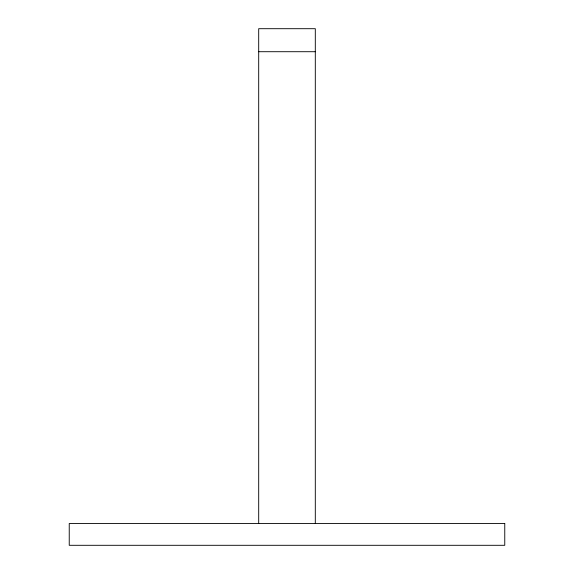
<?xml version="1.0" encoding="UTF-8"?>
<svg xmlns="http://www.w3.org/2000/svg" width="574" height="574" viewBox="0 0 574 574"><rect width="100%" height="100%" fill="white"/><g stroke="black" fill="none" stroke-linecap="round" stroke-linejoin="round"><path stroke-width="0.86" d="M258.695 51.71L315.305 51.71M315.305 523.524L315.305 28.7L258.695 28.7L258.695 523.524M504.761 523.524L69.239 523.524L69.239 545.3L504.761 545.3L504.761 523.524"/></g></svg>
